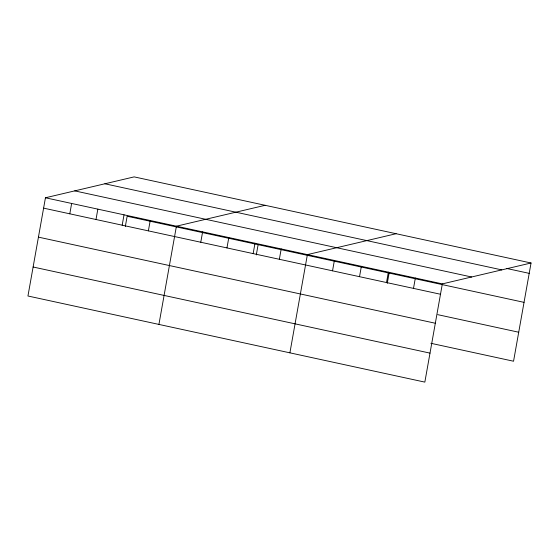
<?xml version="1.0" encoding="UTF-8"?>
<svg xmlns="http://www.w3.org/2000/svg" width="559" height="559" viewBox="0 0 559 559"><rect width="100%" height="100%" fill="white"/><g stroke="black" fill="none" stroke-linecap="round" stroke-linejoin="round"><path stroke-width="0.84" d="M531.05 262.996L134.16 176.882L45.447 197.774L27.95 296.004L424.84 382.118L442.337 283.888L531.05 262.996L513.553 361.226L430.898 343.296M69.798 213.817L71.643 203.455M95.994 219.505L97.839 209.143M122.183 225.186L124.028 214.824M125.328 226.486L127.152 216.242L524.042 302.356M148.38 230.867L150.224 220.505M158.924 324.423L176.42 226.192L265.134 205.3M200.772 242.236L202.617 231.873M226.961 247.917L228.813 237.561M253.157 253.604L255.002 243.242M256.301 254.904L258.125 244.66M279.353 259.285L281.198 248.923M289.897 352.841L307.394 254.611L396.107 233.718M332.535 270.829L334.38 260.466M359.521 276.684L361.373 266.322M386.514 282.54L388.358 272.177M387.275 283.315L389.099 273.078M413.499 288.395L415.344 278.033M506.433 268.418L529.205 273.358M104.889 183.778L501.772 269.892M74.724 190.878L471.614 276.991M45.447 197.774L442.337 283.888M43.602 208.137L440.492 294.251M437.753 314.661L518.717 332.228M38.438 237.135L435.321 323.242M33.114 267.006L430.004 353.12"/></g></svg>
